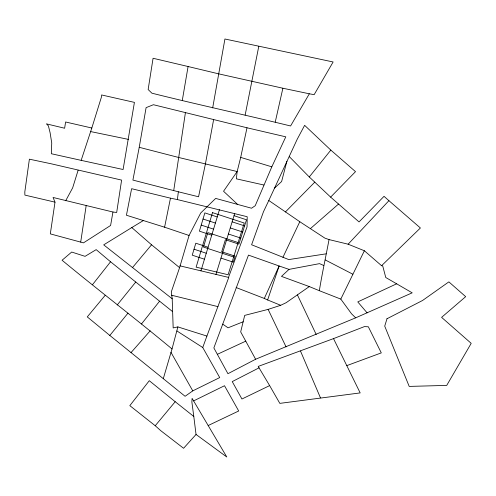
<?xml version="1.0" encoding="UTF-8"?>
<svg xmlns="http://www.w3.org/2000/svg" width="496" height="496" viewBox="0 0 496 496"><rect width="100%" height="100%" fill="white"/><g stroke="black" fill="none" stroke-linecap="round" stroke-linejoin="round"><path stroke-width="0.74" d="M228.507 277.394L247.039 226.92L247.213 216.721L177.394 199.572L178.355 191.785L132.897 180.079L139.233 147.306L146.097 107.644L153.419 104.718L246.996 127.782L285.783 136.828L271.82 166.83L255.223 205.71L251.54 208.227L215.661 198.406L200.7 213.02L189.075 235.476L179.583 267.654L171.312 291.834L172.205 298.79L173.172 327.924L177.872 326.901L206.906 336.065L228.761 277.456L179.918 265.844M329.04 239.587L348.13 244.199L364.368 250.759L381.573 265.713L382.726 265.937L385.764 277.5L412.201 292.838L355.669 317.837L351.583 313.844L340.802 299.1L319.337 290.699C322.121 273.544 325.829 256.649 329.04 239.587L324.905 238.136L299.801 221.724L268.801 200.496L297.253 139.159L304.637 125.339L330.82 150.102L355.52 171.653L330.634 197.117L309.275 176.967L289.428 156.748M55.006 202.145L50.313 233.883L83.464 242.866L110.602 225.469L112.945 212.015L53.066 197.464L55.006 202.145L24.893 195.095L24.8 192.008L29.388 159.179L51.243 163.804L121.607 180.104L116.678 212.474L112.945 212.015M185.442 112.48L173.712 190.607M80.705 242.073L86.199 205.449M81.158 160.357L123.095 169.508L134.416 102.381L101.606 94.953L101.519 96.782L91.816 128.018L81.158 160.357L51.324 153.735L51.739 143.009L50.108 132.767L48.379 125.81L46.407 123.851L64.629 128.235L65.596 121.991L91.816 128.018M182.311 100.297L188.089 66.52L153.072 58.268L148.143 89.522L151.894 93.186C197.991 104.687 244.435 114.7 290.582 125.978L309.337 93.794L314.148 94.674L333.126 61.969L224.924 38.998L212.672 107.917M213.621 119.654L205.406 163.953L198.561 196.782L178.355 191.785M245.148 115.078L258.788 46.289M164.591 227.205L170.469 198.171L131.614 188.697L126.43 215.239L164.591 227.205L189.075 235.476M263.872 185.008L236.356 178.833L237.162 171.542L240.69 157.393L246.996 127.782M176.979 330.993L202.74 347.516L219.722 377.574L192.77 390.867L185.095 396.292L163.296 378.671L172.025 348.955L177.872 326.901M275.237 122.097L282.887 88.232L309.337 93.794M355.669 317.837L255.626 359.247L240.684 331.886L244.695 315.394L268.119 309.38L280.68 305.3L286.155 302.696L309.293 286.57L319.337 290.699M286.88 161.293L281.623 181.53L274.573 188.04M200.942 270.841L219.449 209.678M215.958 274.412L234.695 213.547M78.12 170.252L72.645 187.891L65.677 200.762M280.68 305.3L267.629 299.962L279.143 265.992L248.471 255.111L213.857 347.919L227.937 373.705L255.626 359.247M202.74 347.516L206.906 336.065M236.146 287.55L264.3 298.443L279.143 265.992L289.013 269.378L319.529 263.636L323.764 265.496M268.801 200.496L263.469 211.755L251.596 244.764L288.771 259.582L326.17 253.822M282.937 257.294L299.801 221.724M340.802 299.1L364.368 250.759M92.473 284.716L110.552 261.776L96.181 249.631L85.064 256.345L71.697 252.042L62.074 260.245C98.382 290.247 135.823 318.823 172.025 348.955M141.484 323.969L159.588 301.196L110.552 261.776M309.275 176.967L330.82 150.102M117.205 304.984L135.749 282.05M163.296 378.671L109.827 335.445L127.98 313.143M105.195 295.281L87.277 316.901L109.827 335.445M196.044 434.459L183.582 448.279L160.865 430.757L155.229 425.735L175.2 401.71L193.793 416.473L196.044 434.459L226.79 457.002L192.101 398.362L191.871 401.946L193.793 416.473M132.463 267.611L151.559 244.788L131.793 227.565L103.695 244.857L172.205 298.79M131.018 352.619L150.195 330.82M348.13 244.199L388.92 200.675L420.397 227.986L381.573 265.713M285.38 211.978L314.799 182.125M289.013 269.378L281.474 276.396L309.293 286.57M310.608 228.445L338.551 204.036L359.042 221.929L384.034 196.329L388.92 200.675M131.793 227.565L143.4 220.522M259.024 367.852L232.24 381.604L241.949 399.001L269.638 385.603L279.825 403.372L360.177 392.913L333.517 338.613L258.199 366.42L269.638 385.603M193.638 400.892L224.508 385.727L238.7 410.986L208.171 425.537M396.75 283.755L357.777 301.903L367.114 312.852M217.422 354.28L245.805 341.136M333.517 338.613L364.411 326.604L368.342 326.783L381.288 352.892L346.859 365.602M243.207 321.761L228.036 327.813L222.754 324.13M170.469 198.171L177.394 199.572M90.508 131.545L128.396 139.382M282.887 88.232L218.903 73.904L188.089 66.52M171.498 295.219L217.949 306.633M139.233 147.306L178.758 157.499L237.162 171.542L223.541 191.258L237.708 204.495M240.69 157.393L271.82 166.83M234.031 215.698L246.5 219.778L238.892 244.137L225.407 239.704L221.706 251.745L235.135 256.172L233.263 262.155L220.98 258.1M217.248 216.95L204.854 212.896L199.404 231.155L211.724 235.203M232.147 221.83L244.584 225.903M203.031 219.003L215.4 223.057M230.268 227.931L242.68 232.004M201.215 225.091L213.559 229.146M228.396 234.013L240.783 238.08M238.142 242.556L207.824 232.593L203.472 247.058L233.641 257.002M208.078 247.256L195.808 243.207L192.243 255.173L204.457 259.21M194.023 249.203L206.262 253.245M264.3 298.443L267.629 299.962M325.277 259.947L352.861 274.226M155.229 425.735L129.828 405.641L149.284 380.705L175.2 401.71M159.588 301.196L172.515 311.544M151.559 244.788L179.583 267.654M330.634 197.117L338.551 204.036M170.946 352.303L192.77 390.867M268.119 309.38L286.068 346.902M297.433 294.928L316.2 334.496M300.508 351.063L320.472 397.885M212.511 212.635L196.125 267.152L228.104 274.747L244.237 223.014L212.511 212.635M386.998 318.742L384.722 326.126L409.206 386.409L446.722 385.398L471.2 343.35L441.601 317.359L465.682 296.658L448.861 281.871L422.592 300.464L386.998 318.742"/></g></svg>
